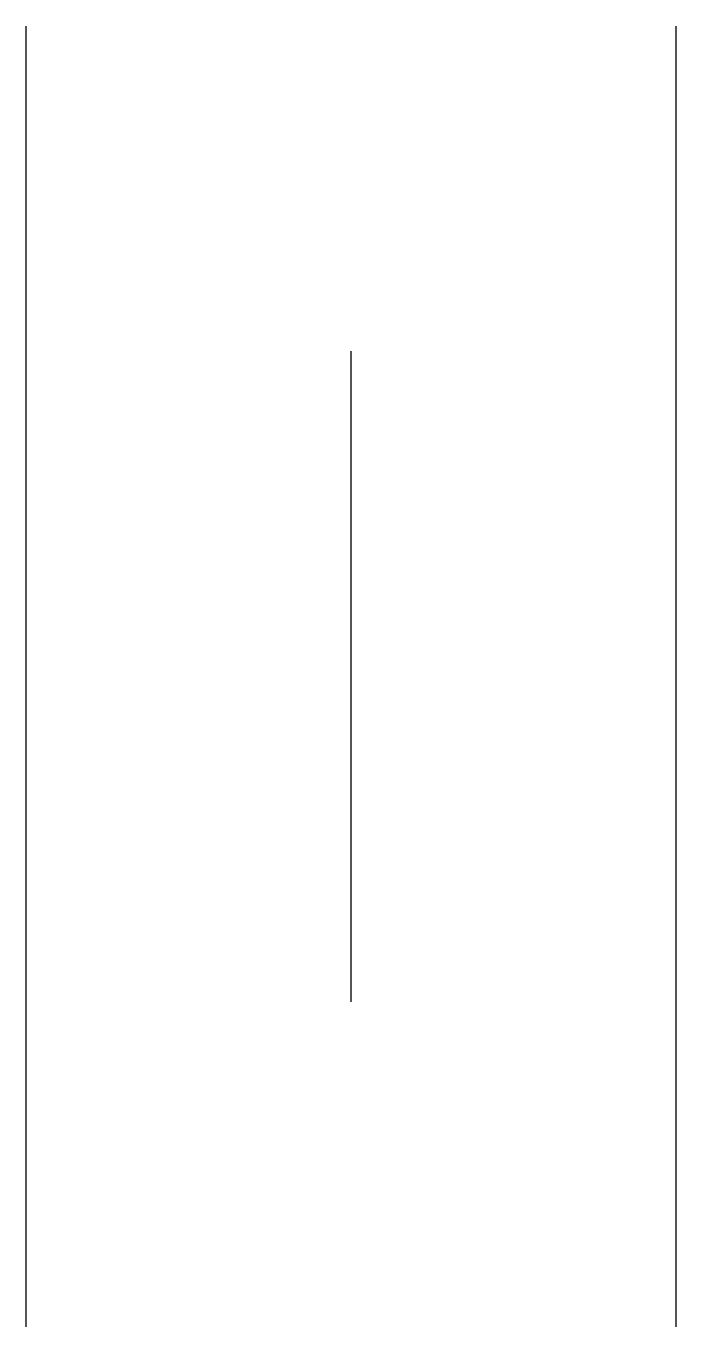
# Model space of a CAD drawing. Header units: millimetres. Extents: x -10115.07 to -10114.945, y 48.794 to 49.044.
import ezdxf

# ---------------------------------------------------------------- set-up
doc = ezdxf.new("R2010")
doc.units = ezdxf.units.MM
doc.header["$LTSCALE"] = 10
doc.layers.add('Tub_componentes', color=2, linetype='Continuous')

msp = doc.modelspace()

# ---------------------------------------------------------------- linework, layer by layer
at = {"layer": 'Tub_componentes'}
for points in [[(-10115.07031, 49.04428), (-10115.07031, 48.79428)], [(-10114.94531, 49.04428), (-10114.94531, 48.79428)], [(-10115.00781, 48.98178), (-10115.00781, 48.85678)]]:
    msp.add_lwpolyline(points, dxfattribs=at)

doc.saveas('drawing.dxf')
